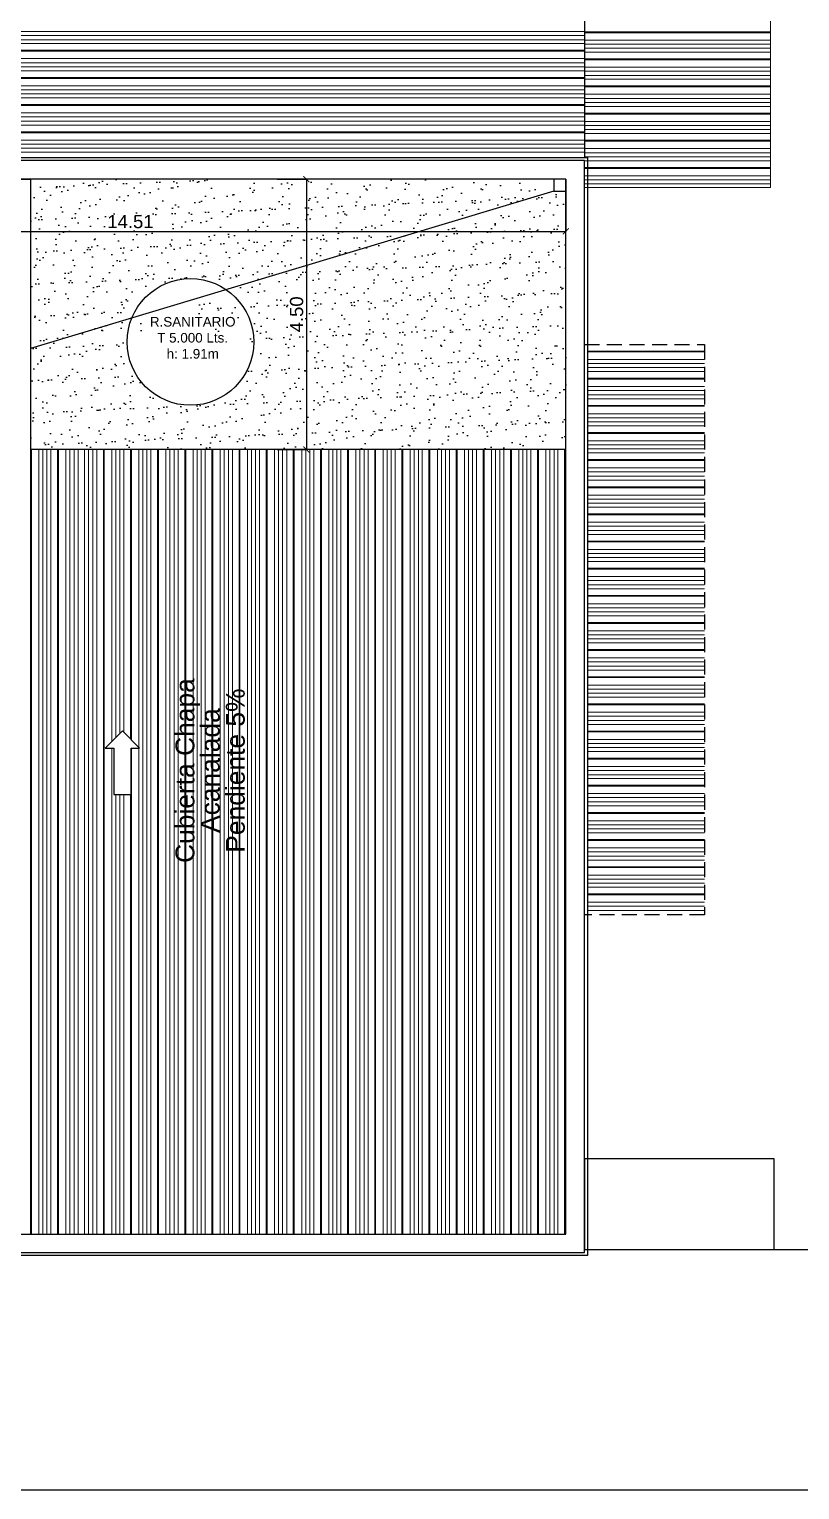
# Model space of a CAD drawing. Header units: inches. Extents: x -309 to 190, y -1585 to -1350.
# Drawn here: x -193.44 to -180.61, y -1583.41 to -1559.08 of the extents above; entities that cross this region are included whole.
import ezdxf

# ---------------------------------------------------------------- set-up
doc = ezdxf.new("R2010")
doc.units = ezdxf.units.IN
doc.header["$MEASUREMENT"] = 0
doc.header["$PDMODE"] = 3
doc.linetypes.add('HIDDEN', pattern=[0.375, 0.25, -0.125])
doc.layers.get('0').update_dxf_attribs({"color": 9, "linetype": 'CONTINUOUS'})
doc.layers.get('DEFPOINTS').update_dxf_attribs({"color": 9, "linetype": 'CONTINUOUS'})
for name, color, linetype in [('01', 9, 'CONTINUOUS'), ('CARP', 9, 'CONTINUOUS'), ('CARPI', 9, 'CONTINUOUS'), ('EQUIP', 9, 'CONTINUOUS'), ('PLUVIAL', 9, 'CONTINUOUS'), ('referencias', 9, 'CONTINUOUS'), ('REVOQUE', 9, 'CONTINUOUS'), ('TEXTO', 9, 'CONTINUOUS')]:
    doc.layers.add(name, color=color, linetype=linetype)
doc.layers.add('cota', color=9, linetype='CONTINUOUS', lineweight=9)
doc.layers.add('cotas', color=9, linetype='CONTINUOUS', lineweight=15)
doc.styles.add('COTAS', font='arial.ttf')
doc.styles.get("Standard").update_dxf_attribs({"font": 'arial.ttf'})
doc.dimstyles.new('ploteo 100', dxfattribs={"dimscale": 0, "dimtxt": 0.22, "dimasz": 0.1, "dimexe": 0, "dimexo": 0, "dimgap": 0.05, "dimtad": 1, "dimzin": 0, "dimdsep": 46, "dimtxsty": 'COTAS', "dimblk1": 'ARCHTICK', "dimblk2": 'ARCHTICK', "dimsah": 1, "dimcen": 0.7, "dimclrd": 256, "dimclre": 256, "dimclrt": 256, "dimaunit": 1, "dimadec": 3, "dimazin": 0, "dimtfac": 1, "dimtmove": 2, "dimatfit": 3, "dimldrblk": 'ARCHTICK', "dimfxl": 1, "dimtolj": 1, "dimtzin": 0, "dimarcsym": 0})

# ---------------------------------------------------------------- blocks, each defined once
blk = doc.blocks.new('_ARCHTICK')
at = {"color": 0, "linetype": 'ByBlock', "const_width": 0.15}
blk.add_lwpolyline([(-0.5, -0.5), (0.5, 0.5)], dxfattribs=at)
blk = doc.blocks.new('*D67')
at = {"layer": 'cotas', "lineweight": -2, "transparency": 16777216}
for p, q in [((-189.312, -1561.578), (-188.825, -1561.578)), ((-188.825, -1561.578), (-188.825, -1566.078)), ((-189.312, -1566.078), (-188.825, -1566.078))]:
    blk.add_line(p, q, dxfattribs=at)
at = {"layer": 'DEFPOINTS', "color": 0, "transparency": 16777216}
for p in [(-189.312, -1561.578), (-189.312, -1566.078), (-188.825, -1566.078)]:
    blk.add_point(p, dxfattribs=at)
at = {"layer": 'cotas', "lineweight": -2, "transparency": 16777216, "xscale": 0.1, "yscale": 0.1, "zscale": 0.1}
for p, rotation in [((-188.825, -1561.578), 90), ((-188.825, -1566.078), 270)]:
    blk.add_blockref('_ARCHTICK', p, dxfattribs=dict(at, rotation=rotation))
at = {"layer": 'cotas', "transparency": 16777216, "insert": (-188.987, -1563.828), "char_height": 0.22, "attachment_point": 5, "rotation": 90, "style": 'COTAS'}
blk.add_mtext('\\A1;4.50', dxfattribs=at)
blk = doc.blocks.new('*D68')
at = {"layer": 'cotas', "lineweight": -2, "transparency": 16777216}
for p, q in [((-199.009, -1561.578), (-199.009, -1562.446)), ((-184.502, -1561.578), (-184.502, -1562.446)), ((-199.009, -1562.446), (-184.502, -1562.446))]:
    blk.add_line(p, q, dxfattribs=at)
at = {"layer": 'DEFPOINTS', "color": 0, "transparency": 16777216}
for p in [(-199.009, -1561.578), (-184.502, -1561.578), (-184.502, -1562.446)]:
    blk.add_point(p, dxfattribs=at)
at = {"layer": 'cotas', "lineweight": -2, "transparency": 16777216, "xscale": 0.1, "yscale": 0.1, "zscale": 0.1, "rotation": 180}
blk.add_blockref('_ARCHTICK', (-199.009, -1562.446), dxfattribs=at)
at = {"layer": 'cotas', "lineweight": -2, "transparency": 16777216, "xscale": 0.1, "yscale": 0.1, "zscale": 0.1}
blk.add_blockref('_ARCHTICK', (-184.502, -1562.446), dxfattribs=at)
at = {"layer": 'cotas', "transparency": 16777216, "insert": (-191.755, -1562.284), "char_height": 0.22, "attachment_point": 5, "style": 'COTAS'}
blk.add_mtext('\\A1;14.51', dxfattribs=at)

msp = doc.modelspace()

# ---------------------------------------------------------------- hatches: boundary and pattern name
at = {"layer": 'CARP'}
h = msp.add_hatch(dxfattribs=at)
h.set_pattern_fill('AR-SAND', color=256, scale=0.2, angle=45, style=0)
h.set_pattern_definition([(82.5, (-197.64686, -1564.4167), (-0.281403, 0.2635854), [0, -0.304, 0, -0.34, 0, -0.325]), (52.5, (-197.64686, -1564.4167), (-0.148828, 0.649396), [0, -0.164, 0, -0.274, 0, -0.105]), (12.5, (-197.8208, -1564.59064), (0.439606, 0.4412065), [0, -0.1, 0, -0.36, 0, -0.47]), (2.5, (-197.8208, -1564.59064), (0.301008, 0.549253), [0, -0.05, 0, -0.236, 0, -0.27])])
h.paths.add_polyline_path([(-193.421, -1561.578), (-199.009, -1561.578), (-199.009, -1565.479), (-198.636, -1565.479), (-198.636, -1564.483), (-198.267, -1564.483), (-198.267, -1563.486), (-198.009, -1563.486), (-198.009, -1562.888), (-197.963, -1562.888), (-197.963, -1562.786), (-197.763, -1562.786), (-197.763, -1562.888), (-196.784, -1562.888), (-195.805, -1562.888), (-195.805, -1562.786), (-195.605, -1562.786), (-195.605, -1562.888), (-194.626, -1562.888), (-193.663, -1562.888), (-193.663, -1562.786), (-193.463, -1562.786), (-193.463, -1564.186), (-193.663, -1564.186), (-193.663, -1564.083), (-194.626, -1564.083), (-195.605, -1564.083), (-195.605, -1564.186), (-195.805, -1564.186), (-195.805, -1564.083), (-196.784, -1564.083), (-197.763, -1564.083), (-197.763, -1564.186), (-197.963, -1564.186), (-197.963, -1564.083), (-198.009, -1564.083), (-198.009, -1563.486), (-198.267, -1563.486), (-198.267, -1565.481), (-198.009, -1565.481), (-198.009, -1564.883), (-197.963, -1564.883), (-197.963, -1564.781), (-197.763, -1564.781), (-197.763, -1564.883), (-196.784, -1564.883), (-195.805, -1564.883), (-195.805, -1564.781), (-195.605, -1564.781), (-195.605, -1564.883), (-194.626, -1564.883), (-193.663, -1564.883), (-193.663, -1564.781), (-193.463, -1564.781), (-193.463, -1566.078), (-193.421, -1566.078)], flags=16)
edge = h.paths.add_edge_path()
edge.add_arc((-190.756, -1564.288), 1.055, 157.9198, 180, ccw=False)
edge.add_line((-191.734, -1563.892), (-194.626, -1564.761))
edge.add_line((-194.626, -1564.761), (-194.626, -1564.883))
edge.add_line((-194.626, -1564.883), (-193.663, -1564.883))
edge.add_line((-193.663, -1564.883), (-193.663, -1564.781))
edge.add_line((-193.663, -1564.781), (-193.463, -1564.781))
edge.add_line((-193.463, -1564.781), (-193.463, -1566.078))
edge.add_line((-193.463, -1566.078), (-184.502, -1566.078))
edge.add_line((-184.502, -1566.078), (-184.502, -1561.778))
edge.add_line((-184.502, -1561.778), (-184.702, -1561.778))
edge.add_line((-184.702, -1561.778), (-190.159, -1563.418))
edge.add_arc((-190.756, -1564.288), 1.055, 0, 55.5375, ccw=False)
edge.add_arc((-190.756, -1564.288), 1.055, -180, 0, ccw=False)
edge = h.paths.add_edge_path()
edge.add_line((-184.702, -1561.778), (-184.702, -1561.578))
edge.add_line((-184.702, -1561.578), (-199.009, -1561.578))
edge.add_line((-199.009, -1561.578), (-199.009, -1566.078))
edge.add_line((-199.009, -1566.078), (-198.009, -1565.778))
edge.add_line((-198.009, -1565.778), (-198.009, -1564.991))
edge.add_line((-198.009, -1564.991), (-198.108, -1564.991))
edge.add_line((-198.108, -1564.991), (-198.108, -1564.941))
edge.add_line((-198.108, -1564.941), (-198.009, -1564.941))
edge.add_line((-198.009, -1564.941), (-198.009, -1564.883))
edge.add_line((-198.009, -1564.883), (-197.963, -1564.883))
edge.add_line((-197.963, -1564.883), (-197.963, -1564.781))
edge.add_line((-197.963, -1564.781), (-197.763, -1564.781))
edge.add_line((-197.763, -1564.781), (-197.763, -1564.883))
edge.add_line((-197.763, -1564.883), (-196.784, -1564.883))
edge.add_line((-196.784, -1564.883), (-195.805, -1564.883))
edge.add_line((-195.805, -1564.883), (-195.805, -1564.781))
edge.add_line((-195.805, -1564.781), (-195.605, -1564.781))
edge.add_line((-195.605, -1564.781), (-195.605, -1564.883))
edge.add_line((-195.605, -1564.883), (-194.664, -1564.883))
edge.add_line((-194.664, -1564.883), (-194.626, -1564.761))
edge.add_line((-194.626, -1564.761), (-194.626, -1564.083))
edge.add_line((-194.626, -1564.083), (-195.605, -1564.083))
edge.add_line((-195.605, -1564.083), (-195.605, -1564.186))
edge.add_line((-195.605, -1564.186), (-195.805, -1564.186))
edge.add_line((-195.805, -1564.186), (-195.805, -1564.083))
edge.add_line((-195.805, -1564.083), (-196.784, -1564.083))
edge.add_line((-196.784, -1564.083), (-197.763, -1564.083))
edge.add_line((-197.763, -1564.083), (-197.763, -1564.186))
edge.add_line((-197.763, -1564.186), (-197.963, -1564.186))
edge.add_line((-197.963, -1564.186), (-197.963, -1564.083))
edge.add_line((-197.963, -1564.083), (-198.009, -1564.083))
edge.add_line((-198.009, -1564.083), (-198.009, -1562.996))
edge.add_line((-198.009, -1562.996), (-198.108, -1562.996))
edge.add_line((-198.108, -1562.996), (-198.108, -1562.946))
edge.add_line((-198.108, -1562.946), (-198.009, -1562.946))
edge.add_line((-198.009, -1562.946), (-198.009, -1562.888))
edge.add_line((-198.009, -1562.888), (-197.963, -1562.888))
edge.add_line((-197.963, -1562.888), (-197.963, -1562.786))
edge.add_line((-197.963, -1562.786), (-197.763, -1562.786))
edge.add_line((-197.763, -1562.786), (-197.763, -1562.888))
edge.add_line((-197.763, -1562.888), (-196.784, -1562.888))
edge.add_line((-196.784, -1562.888), (-195.805, -1562.888))
edge.add_line((-195.805, -1562.888), (-195.805, -1562.786))
edge.add_line((-195.805, -1562.786), (-195.605, -1562.786))
edge.add_line((-195.605, -1562.786), (-195.605, -1562.888))
edge.add_line((-195.605, -1562.888), (-194.626, -1562.888))
edge.add_line((-194.626, -1562.888), (-193.663, -1562.888))
edge.add_line((-193.663, -1562.888), (-193.663, -1562.786))
edge.add_line((-193.663, -1562.786), (-193.463, -1562.786))
edge.add_line((-193.463, -1562.786), (-193.463, -1564.186))
edge.add_line((-193.463, -1564.186), (-193.663, -1564.186))
edge.add_line((-193.663, -1564.186), (-193.663, -1564.083))
edge.add_line((-193.663, -1564.083), (-194.626, -1564.083))
edge.add_line((-194.626, -1564.083), (-194.626, -1564.761))
edge.add_line((-194.626, -1564.761), (-191.734, -1563.892))
edge.add_arc((-190.756, -1564.288), 1.055, 55.5375, 157.9198, ccw=False)
edge.add_line((-190.159, -1563.418), (-184.702, -1561.778))
h.paths.add_polyline_path([(-197.769, -1562.606), (-193.425, -1562.606), (-193.425, -1561.861), (-197.769, -1561.861)], flags=8)
h.paths.add_polyline_path([(-196.722, -1564.495), (-194.819, -1564.495), (-194.819, -1564.186), (-196.722, -1564.186)], flags=8)

# ---------------------------------------------------------------- linework, layer by layer
msp.add_lwpolyline([(-184.702, -1561.778), (-193.421, -1564.399)])
at = {"linetype": 'HIDDEN'}
msp.add_lwpolyline([(-184.192, -1564.329), (-182.192, -1564.329), (-182.192, -1573.829), (-184.192, -1573.829)], dxfattribs=at)
msp.add_lwpolyline([(-181.032, -1577.898), (-184.192, -1577.898), (-184.192, -1579.408), (-181.032, -1579.408)], close=True)
msp.add_circle((-190.756, -1564.288), 1.055)
at = {"layer": '01'}
msp.add_lwpolyline([(-262.532, -1535.288), (-206.102, -1535.288), (-206.102, -1536.288), (-204.544, -1536.288), (-204.242, -1535.288), (-184.192, -1541.352), (-184.192, -1561.218)], dxfattribs=at)
at = {"layer": 'CARP', "color": 2}
msp.add_lwpolyline([(-199.009, -1566.078), (-199.009, -1561.578), (-193.421, -1561.578), (-193.421, -1566.078)], dxfattribs=at)
at = {"layer": 'CARPI'}
msp.add_lwpolyline([(-272.732, -1575.408, 0.414214), (-264.732, -1583.408), (-172.732, -1583.408, 0.414214), (-164.732, -1575.408), (-164.732, -1550.482, 0.330583), (-171.837, -1540.91), (-202.518, -1531.631, 0.073558), (-204.834, -1531.288), (-264.732, -1531.288, 0.414214), (-272.732, -1539.288)], format="xyb", close=True, dxfattribs=at)
at = {"layer": 'EQUIP'}
msp.add_lwpolyline([(-191.602, -1571.054), (-191.888, -1570.768), (-192.174, -1571.054), (-192.031, -1571.054), (-192.031, -1571.826), (-191.745, -1571.826), (-191.745, -1571.054)], close=True, dxfattribs=at)
at = {"layer": 'PLUVIAL'}
msp.add_lwpolyline([(-184.702, -1561.778), (-184.502, -1561.778), (-184.502, -1561.578), (-184.702, -1561.578)], close=True, dxfattribs=at)
at = {"layer": 'referencias', "linetype": 'Continuous', "lineweight": 5}
for points in [[(-181.092, -1545.132), (-181.092, -1561.717), (-184.192, -1561.717)], [(-206.602, -1559.117), (-184.192, -1559.117)], [(-206.602, -1559.184), (-184.192, -1559.184)], [(-206.602, -1559.253), (-184.192, -1559.253)], [(-184.192, -1559.12), (-181.092, -1559.12)], [(-184.192, -1559.136), (-181.092, -1559.136)], [(-184.192, -1559.259), (-181.092, -1559.259)], [(-206.602, -1559.319), (-184.192, -1559.319)], [(-206.602, -1559.43), (-184.192, -1559.43)], [(-206.602, -1559.445), (-184.192, -1559.445)], [(-184.192, -1559.326), (-181.092, -1559.326)], [(-184.192, -1559.395), (-181.092, -1559.395)], [(-184.192, -1559.461), (-181.092, -1559.461)], [(-206.602, -1559.569), (-184.192, -1559.569)], [(-206.602, -1559.636), (-184.192, -1559.636)], [(-206.602, -1559.705), (-184.192, -1559.705)], [(-206.602, -1559.771), (-184.192, -1559.771)], [(-184.192, -1559.572), (-181.092, -1559.572)], [(-184.192, -1559.588), (-181.092, -1559.588)], [(-184.192, -1559.711), (-181.092, -1559.711)], [(-184.192, -1559.778), (-181.092, -1559.778)], [(-206.602, -1559.882), (-184.192, -1559.882)], [(-206.602, -1559.897), (-184.192, -1559.897)], [(-206.602, -1560.021), (-184.192, -1560.021)], [(-184.192, -1559.847), (-181.092, -1559.847)], [(-184.192, -1559.913), (-181.092, -1559.913)], [(-184.192, -1560.024), (-181.092, -1560.024)], [(-206.602, -1560.088), (-184.192, -1560.088)], [(-206.602, -1560.157), (-184.192, -1560.157)], [(-206.602, -1560.223), (-184.192, -1560.223)], [(-184.192, -1560.04), (-181.092, -1560.04)], [(-184.192, -1560.163), (-181.092, -1560.163)], [(-184.192, -1560.23), (-181.092, -1560.23)], [(-206.602, -1560.334), (-184.192, -1560.334)], [(-206.602, -1560.35), (-184.192, -1560.35)], [(-206.602, -1560.473), (-184.192, -1560.473)], [(-184.192, -1560.299), (-181.092, -1560.299)], [(-184.192, -1560.365), (-181.092, -1560.365)], [(-184.192, -1560.476), (-181.092, -1560.476)], [(-184.192, -1560.492), (-181.092, -1560.492)], [(-206.602, -1560.54), (-184.192, -1560.54)], [(-206.602, -1560.609), (-184.192, -1560.609)], [(-206.602, -1560.675), (-184.192, -1560.675)], [(-184.192, -1560.616), (-181.092, -1560.616)], [(-184.192, -1560.682), (-181.092, -1560.682)], [(-184.192, -1560.751), (-181.092, -1560.751)], [(-206.602, -1560.786), (-184.192, -1560.786)], [(-206.602, -1560.802), (-184.192, -1560.802)], [(-206.602, -1560.925), (-184.192, -1560.925)], [(-206.602, -1560.992), (-184.192, -1560.992)], [(-184.192, -1560.817), (-181.092, -1560.817)], [(-184.192, -1560.928), (-181.092, -1560.928)], [(-184.192, -1560.944), (-181.092, -1560.944)], [(-206.602, -1561.061), (-184.192, -1561.061)], [(-206.602, -1561.127), (-184.192, -1561.127)], [(-184.192, -1561.068), (-181.092, -1561.068)], [(-184.192, -1561.135), (-181.092, -1561.135)], [(-184.192, -1561.203), (-181.092, -1561.203)], [(-184.192, -1561.27), (-181.092, -1561.27)], [(-184.192, -1561.38), (-181.092, -1561.38)], [(-184.192, -1561.396), (-181.092, -1561.396)], [(-184.192, -1561.52), (-181.092, -1561.52)], [(-184.192, -1561.587), (-181.092, -1561.587)], [(-184.192, -1561.655), (-181.092, -1561.655)], [(-184.142, -1564.44), (-182.192, -1564.44)], [(-184.142, -1564.455), (-182.192, -1564.455)], [(-184.142, -1564.579), (-182.192, -1564.579)], [(-184.142, -1564.646), (-182.192, -1564.646)], [(-184.142, -1564.715), (-182.192, -1564.715)], [(-184.142, -1564.781), (-182.192, -1564.781)], [(-184.142, -1564.892), (-182.192, -1564.892)], [(-184.142, -1564.907), (-182.192, -1564.907)], [(-184.142, -1565.031), (-182.192, -1565.031)], [(-184.142, -1565.098), (-182.192, -1565.098)], [(-184.142, -1565.098), (-182.192, -1565.098)], [(-184.142, -1565.167), (-182.192, -1565.167)], [(-184.142, -1565.167), (-182.192, -1565.167)], [(-184.142, -1565.233), (-182.192, -1565.233)], [(-184.142, -1565.233), (-182.192, -1565.233)], [(-184.142, -1565.344), (-182.192, -1565.344)], [(-184.142, -1565.359), (-182.192, -1565.359)], [(-184.142, -1565.483), (-182.192, -1565.483)], [(-184.142, -1565.55), (-182.192, -1565.55)], [(-184.142, -1565.55), (-182.192, -1565.55)], [(-184.142, -1565.619), (-182.192, -1565.619)], [(-184.142, -1565.619), (-182.192, -1565.619)], [(-184.142, -1565.685), (-182.192, -1565.685)], [(-184.142, -1565.685), (-182.192, -1565.685)], [(-184.142, -1565.796), (-182.192, -1565.796)], [(-184.142, -1565.812), (-182.192, -1565.812)], [(-193.421, -1566.078), (-193.421, -1579.148)], [(-193.406, -1566.078), (-193.406, -1579.148)], [(-193.282, -1566.078), (-193.282, -1579.148)], [(-193.215, -1566.078), (-193.215, -1579.148)], [(-193.146, -1566.078), (-193.146, -1579.148)], [(-193.08, -1566.078), (-193.08, -1579.148)], [(-192.969, -1566.078), (-192.969, -1579.148)], [(-192.954, -1566.078), (-192.954, -1579.148)], [(-192.83, -1566.078), (-192.83, -1579.148)], [(-192.763, -1566.078), (-192.763, -1579.148)], [(-192.694, -1566.078), (-192.694, -1579.148)], [(-192.628, -1566.078), (-192.628, -1579.148)], [(-192.52, -1566.078), (-192.52, -1579.148)], [(-192.453, -1566.078), (-192.453, -1579.148)], [(-192.384, -1566.078), (-192.384, -1579.148)], [(-192.318, -1566.078), (-192.318, -1579.148)], [(-192.318, -1566.078), (-192.318, -1579.148)], [(-192.207, -1566.078), (-192.207, -1579.148)], [(-192.207, -1566.078), (-192.207, -1579.148)], [(-192.192, -1566.078), (-192.192, -1579.148)], [(-192.192, -1566.078), (-192.192, -1579.148)], [(-192.068, -1566.078), (-192.068, -1570.948)], [(-192.068, -1566.078), (-192.068, -1570.948)], [(-192.001, -1566.078), (-192.001, -1570.881)], [(-192.001, -1566.078), (-192.001, -1570.881)], [(-191.932, -1566.078), (-191.932, -1570.812)], [(-191.932, -1566.078), (-191.932, -1570.812)], [(-191.866, -1566.078), (-191.866, -1570.789)], [(-191.866, -1566.078), (-191.866, -1570.789)], [(-191.866, -1566.078), (-191.866, -1570.789)], [(-191.866, -1566.078), (-191.866, -1570.789)], [(-191.755, -1566.078), (-191.755, -1570.9)], [(-191.755, -1566.078), (-191.755, -1570.9)], [(-191.74, -1566.078), (-191.74, -1570.916)], [(-191.74, -1566.078), (-191.74, -1570.916)], [(-191.616, -1566.078), (-191.616, -1571.039)], [(-191.549, -1566.078), (-191.549, -1579.148)], [(-191.549, -1566.078), (-191.549, -1579.148)], [(-191.549, -1566.078), (-191.549, -1579.148)], [(-191.549, -1566.078), (-191.549, -1579.148)], [(-191.48, -1566.078), (-191.48, -1579.148)], [(-191.48, -1566.078), (-191.48, -1579.148)], [(-191.48, -1566.078), (-191.48, -1579.148)], [(-191.48, -1566.078), (-191.48, -1579.148)], [(-191.414, -1566.078), (-191.414, -1579.148)], [(-191.414, -1566.078), (-191.414, -1579.148)], [(-191.414, -1566.078), (-191.414, -1579.148)], [(-191.414, -1566.078), (-191.414, -1579.148)], [(-191.303, -1566.078), (-191.303, -1579.148)], [(-191.303, -1566.078), (-191.303, -1579.148)], [(-191.288, -1566.078), (-191.288, -1579.148)], [(-191.288, -1566.078), (-191.288, -1579.148)], [(-191.164, -1566.078), (-191.164, -1579.148)], [(-191.164, -1566.078), (-191.164, -1579.148)], [(-191.097, -1566.078), (-191.097, -1579.148)], [(-191.097, -1566.078), (-191.097, -1579.148)], [(-191.097, -1566.078), (-191.097, -1579.148)], [(-191.097, -1566.078), (-191.097, -1579.148)], [(-191.028, -1566.078), (-191.028, -1579.148)], [(-191.028, -1566.078), (-191.028, -1579.148)], [(-191.028, -1566.078), (-191.028, -1579.148)], [(-191.028, -1566.078), (-191.028, -1579.148)], [(-190.962, -1566.078), (-190.962, -1579.148)], [(-190.962, -1566.078), (-190.962, -1579.148)], [(-190.851, -1566.078), (-190.851, -1579.148)], [(-190.835, -1566.078), (-190.835, -1579.148)], [(-190.712, -1566.078), (-190.712, -1579.148)], [(-190.645, -1566.078), (-190.645, -1579.148)], [(-190.576, -1566.078), (-190.576, -1579.148)], [(-190.51, -1566.078), (-190.51, -1579.148)], [(-190.399, -1566.078), (-190.399, -1579.148)], [(-190.383, -1566.078), (-190.383, -1579.148)], [(-190.26, -1566.078), (-190.26, -1579.148)], [(-190.193, -1566.078), (-190.193, -1579.148)], [(-190.193, -1566.078), (-190.193, -1579.148)], [(-190.124, -1566.078), (-190.124, -1579.148)], [(-190.124, -1566.078), (-190.124, -1579.148)], [(-190.058, -1566.078), (-190.058, -1579.148)], [(-190.058, -1566.078), (-190.058, -1579.148)], [(-189.947, -1566.078), (-189.947, -1579.148)], [(-189.931, -1566.078), (-189.931, -1579.148)], [(-189.808, -1566.078), (-189.808, -1579.148)], [(-189.741, -1566.078), (-189.741, -1579.148)], [(-189.741, -1566.078), (-189.741, -1579.148)], [(-189.672, -1566.078), (-189.672, -1579.148)], [(-189.672, -1566.078), (-189.672, -1579.148)], [(-189.606, -1566.078), (-189.606, -1579.148)], [(-189.606, -1566.078), (-189.606, -1579.148)], [(-189.495, -1566.078), (-189.495, -1579.148)], [(-189.479, -1566.078), (-189.479, -1579.148)], [(-189.355, -1566.078), (-189.355, -1579.148)], [(-189.288, -1566.078), (-189.288, -1579.148)], [(-189.22, -1566.078), (-189.22, -1579.148)], [(-189.153, -1566.078), (-189.153, -1579.148)], [(-189.043, -1566.078), (-189.043, -1579.148)], [(-189.027, -1566.078), (-189.027, -1579.148)], [(-188.903, -1566.078), (-188.903, -1579.148)], [(-188.836, -1566.078), (-188.836, -1579.148)], [(-188.836, -1566.078), (-188.836, -1579.148)], [(-188.768, -1566.078), (-188.768, -1579.148)], [(-188.768, -1566.078), (-188.768, -1579.148)], [(-188.701, -1566.078), (-188.701, -1579.148)], [(-188.701, -1566.078), (-188.701, -1579.148)], [(-188.591, -1566.078), (-188.591, -1579.148)], [(-188.591, -1566.078), (-188.591, -1579.148)], [(-188.575, -1566.078), (-188.575, -1579.148)], [(-188.575, -1566.078), (-188.575, -1579.148)], [(-188.451, -1566.078), (-188.451, -1579.148)], [(-188.384, -1566.078), (-188.384, -1579.148)], [(-188.316, -1566.078), (-188.316, -1579.148)], [(-188.249, -1566.078), (-188.249, -1579.148)], [(-188.138, -1566.078), (-188.138, -1579.148)], [(-188.123, -1566.078), (-188.123, -1579.148)], [(-187.999, -1566.078), (-187.999, -1579.148)], [(-187.932, -1566.078), (-187.932, -1579.148)], [(-187.864, -1566.078), (-187.864, -1579.148)], [(-187.797, -1566.078), (-187.797, -1579.148)], [(-187.686, -1566.078), (-187.686, -1579.148)], [(-187.671, -1566.078), (-187.671, -1579.148)], [(-187.547, -1566.078), (-187.547, -1579.148)], [(-187.48, -1566.078), (-187.48, -1579.148)], [(-187.411, -1566.078), (-187.411, -1579.148)], [(-187.345, -1566.078), (-187.345, -1579.148)], [(-187.234, -1566.078), (-187.234, -1579.148)], [(-187.219, -1566.078), (-187.219, -1579.148)], [(-187.095, -1566.078), (-187.095, -1579.148)], [(-187.028, -1566.078), (-187.028, -1579.148)], [(-186.959, -1566.078), (-186.959, -1579.148)], [(-186.893, -1566.078), (-186.893, -1579.148)], [(-186.782, -1566.078), (-186.782, -1579.148)], [(-186.782, -1566.078), (-186.782, -1579.148)], [(-186.767, -1566.078), (-186.767, -1579.148)], [(-186.767, -1566.078), (-186.767, -1579.148)], [(-186.643, -1566.078), (-186.643, -1579.148)], [(-186.576, -1566.078), (-186.576, -1579.148)], [(-186.507, -1566.078), (-186.507, -1579.148)], [(-186.441, -1566.078), (-186.441, -1579.148)], [(-186.33, -1566.078), (-186.33, -1579.148)], [(-186.315, -1566.078), (-186.315, -1579.148)], [(-186.191, -1566.078), (-186.191, -1579.148)], [(-186.124, -1566.078), (-186.124, -1579.148)], [(-186.055, -1566.078), (-186.055, -1579.148)], [(-185.989, -1566.078), (-185.989, -1579.148)], [(-185.878, -1566.078), (-185.878, -1579.148)], [(-185.862, -1566.078), (-185.862, -1579.148)], [(-185.739, -1566.078), (-185.739, -1579.148)], [(-185.672, -1566.078), (-185.672, -1579.148)], [(-185.603, -1566.078), (-185.603, -1579.148)], [(-185.537, -1566.078), (-185.537, -1579.148)], [(-185.426, -1566.078), (-185.426, -1579.148)], [(-185.41, -1566.078), (-185.41, -1579.148)], [(-185.287, -1566.078), (-185.287, -1579.148)], [(-185.22, -1566.078), (-185.22, -1579.148)], [(-185.151, -1566.078), (-185.151, -1579.148)], [(-185.085, -1566.078), (-185.085, -1579.148)], [(-184.974, -1566.078), (-184.974, -1579.148)], [(-184.958, -1566.078), (-184.958, -1579.148)], [(-184.835, -1566.078), (-184.835, -1579.148)], [(-184.768, -1566.078), (-184.768, -1579.148)], [(-184.699, -1566.078), (-184.699, -1579.148)], [(-184.633, -1566.078), (-184.633, -1579.148)], [(-184.522, -1566.078), (-184.522, -1579.148)], [(-184.506, -1566.078), (-184.506, -1579.148)], [(-184.142, -1565.935), (-182.192, -1565.935)], [(-184.142, -1566.002), (-182.192, -1566.002)], [(-184.142, -1566.071), (-182.192, -1566.071)], [(-184.142, -1566.137), (-182.192, -1566.137)], [(-184.142, -1566.248), (-182.192, -1566.248)], [(-184.142, -1566.264), (-182.192, -1566.264)], [(-184.142, -1566.387), (-182.192, -1566.387)], [(-184.142, -1566.454), (-182.192, -1566.454)], [(-184.142, -1566.454), (-182.192, -1566.454)], [(-184.142, -1566.523), (-182.192, -1566.523)], [(-184.142, -1566.523), (-182.192, -1566.523)], [(-184.142, -1566.589), (-182.192, -1566.589)], [(-184.142, -1566.589), (-182.192, -1566.589)], [(-184.142, -1566.7), (-182.192, -1566.7)], [(-184.142, -1566.7), (-182.192, -1566.7)], [(-184.142, -1566.716), (-182.192, -1566.716)], [(-184.142, -1566.716), (-182.192, -1566.716)], [(-184.142, -1566.839), (-182.192, -1566.839)], [(-184.142, -1566.906), (-182.192, -1566.906)], [(-184.142, -1566.975), (-182.192, -1566.975)], [(-184.142, -1567.041), (-182.192, -1567.041)], [(-184.142, -1567.152), (-182.192, -1567.152)], [(-184.142, -1567.168), (-182.192, -1567.168)], [(-184.142, -1567.292), (-182.192, -1567.292)], [(-184.142, -1567.358), (-182.192, -1567.358)], [(-184.142, -1567.427), (-182.192, -1567.427)], [(-184.142, -1567.493), (-182.192, -1567.493)], [(-184.142, -1567.604), (-182.192, -1567.604)], [(-184.142, -1567.62), (-182.192, -1567.62)], [(-184.142, -1567.744), (-182.192, -1567.744)], [(-184.142, -1567.811), (-182.192, -1567.811)], [(-184.142, -1567.879), (-182.192, -1567.879)], [(-184.142, -1567.946), (-182.192, -1567.946)], [(-184.142, -1568.056), (-182.192, -1568.056)], [(-184.142, -1568.072), (-182.192, -1568.072)], [(-184.142, -1568.196), (-182.192, -1568.196)], [(-184.142, -1568.263), (-182.192, -1568.263)], [(-184.142, -1568.331), (-182.192, -1568.331)], [(-184.142, -1568.398), (-182.192, -1568.398)], [(-184.142, -1568.509), (-182.192, -1568.509)], [(-184.142, -1568.524), (-182.192, -1568.524)], [(-184.142, -1568.648), (-182.192, -1568.648)], [(-184.142, -1568.715), (-182.192, -1568.715)], [(-184.142, -1568.783), (-182.192, -1568.783)], [(-184.142, -1568.85), (-182.192, -1568.85)], [(-184.142, -1568.961), (-182.192, -1568.961)], [(-184.142, -1568.976), (-182.192, -1568.976)], [(-184.142, -1569.1), (-182.192, -1569.1)], [(-184.142, -1569.167), (-182.192, -1569.167)], [(-184.142, -1569.235), (-182.192, -1569.235)], [(-184.142, -1569.302), (-182.192, -1569.302)], [(-184.142, -1569.413), (-182.192, -1569.413)], [(-184.142, -1569.428), (-182.192, -1569.428)], [(-184.142, -1569.552), (-182.192, -1569.552)], [(-184.142, -1569.619), (-182.192, -1569.619)], [(-184.142, -1569.619), (-182.192, -1569.619)], [(-184.142, -1569.688), (-182.192, -1569.688)], [(-184.142, -1569.688), (-182.192, -1569.688)], [(-184.142, -1569.754), (-182.192, -1569.754)], [(-184.142, -1569.754), (-182.192, -1569.754)], [(-184.142, -1569.865), (-182.192, -1569.865)], [(-184.142, -1569.88), (-182.192, -1569.88)], [(-184.142, -1570.004), (-182.192, -1570.004)], [(-184.142, -1570.071), (-182.192, -1570.071)], [(-184.142, -1570.071), (-182.192, -1570.071)], [(-184.142, -1570.14), (-182.192, -1570.14)], [(-184.142, -1570.14), (-182.192, -1570.14)], [(-184.142, -1570.206), (-182.192, -1570.206)], [(-184.142, -1570.206), (-182.192, -1570.206)], [(-184.142, -1570.317), (-182.192, -1570.317)], [(-184.142, -1570.332), (-182.192, -1570.332)], [(-184.142, -1570.456), (-182.192, -1570.456)], [(-184.142, -1570.523), (-182.192, -1570.523)], [(-184.142, -1570.592), (-182.192, -1570.592)], [(-184.142, -1570.658), (-182.192, -1570.658)], [(-184.142, -1570.769), (-182.192, -1570.769)], [(-184.142, -1570.785), (-182.192, -1570.785)], [(-184.142, -1570.908), (-182.192, -1570.908)], [(-192.068, -1571.054), (-192.068, -1579.148)], [(-192.068, -1571.054), (-192.068, -1579.148)], [(-191.74, -1571.054), (-191.74, -1579.148)], [(-191.74, -1571.054), (-191.74, -1579.148)], [(-191.616, -1571.054), (-191.616, -1579.148)], [(-184.142, -1570.975), (-182.192, -1570.975)], [(-184.142, -1570.975), (-182.192, -1570.975)], [(-184.142, -1571.044), (-182.192, -1571.044)], [(-184.142, -1571.044), (-182.192, -1571.044)], [(-184.142, -1571.11), (-182.192, -1571.11)], [(-184.142, -1571.11), (-182.192, -1571.11)], [(-184.142, -1571.221), (-182.192, -1571.221)], [(-184.142, -1571.221), (-182.192, -1571.221)], [(-184.142, -1571.237), (-182.192, -1571.237)], [(-184.142, -1571.237), (-182.192, -1571.237)], [(-184.142, -1571.36), (-182.192, -1571.36)], [(-184.142, -1571.427), (-182.192, -1571.427)], [(-184.142, -1571.496), (-182.192, -1571.496)], [(-184.142, -1571.562), (-182.192, -1571.562)], [(-184.142, -1571.673), (-182.192, -1571.673)], [(-184.142, -1571.689), (-182.192, -1571.689)], [(-192.001, -1571.826), (-192.001, -1579.148)], [(-192.001, -1571.826), (-192.001, -1579.148)], [(-191.932, -1571.826), (-191.932, -1579.148)], [(-191.932, -1571.826), (-191.932, -1579.148)], [(-191.866, -1571.826), (-191.866, -1579.148)], [(-191.866, -1571.826), (-191.866, -1579.148)], [(-191.866, -1571.826), (-191.866, -1579.148)], [(-191.866, -1571.826), (-191.866, -1579.148)], [(-191.755, -1571.826), (-191.755, -1579.148)], [(-191.755, -1571.826), (-191.755, -1579.148)], [(-184.142, -1571.812), (-182.192, -1571.812)], [(-184.142, -1571.879), (-182.192, -1571.879)], [(-184.142, -1571.948), (-182.192, -1571.948)], [(-184.142, -1572.014), (-182.192, -1572.014)], [(-184.142, -1572.125), (-182.192, -1572.125)], [(-184.142, -1572.141), (-182.192, -1572.141)], [(-184.142, -1572.265), (-182.192, -1572.265)], [(-184.142, -1572.332), (-182.192, -1572.332)], [(-184.142, -1572.4), (-182.192, -1572.4)], [(-184.142, -1572.467), (-182.192, -1572.467)], [(-184.142, -1572.577), (-182.192, -1572.577)], [(-184.142, -1572.593), (-182.192, -1572.593)], [(-184.142, -1572.717), (-182.192, -1572.717)], [(-184.142, -1572.784), (-182.192, -1572.784)], [(-184.142, -1572.852), (-182.192, -1572.852)], [(-184.142, -1572.919), (-182.192, -1572.919)], [(-184.142, -1573.029), (-182.192, -1573.029)], [(-184.142, -1573.045), (-182.192, -1573.045)], [(-184.142, -1573.169), (-182.192, -1573.169)], [(-184.142, -1573.236), (-182.192, -1573.236)], [(-184.142, -1573.304), (-182.192, -1573.304)], [(-184.142, -1573.371), (-182.192, -1573.371)], [(-184.142, -1573.482), (-182.192, -1573.482)], [(-184.142, -1573.497), (-182.192, -1573.497)], [(-184.142, -1573.621), (-182.192, -1573.621)], [(-184.142, -1573.688), (-182.192, -1573.688)], [(-184.142, -1573.756), (-182.192, -1573.756)]]:
    msp.add_lwpolyline(points, dxfattribs=at)
at = {"layer": 'REVOQUE'}
for p, q in [((-184.502, -1561.578), (-199.009, -1561.578)), ((-184.502, -1561.578), (-199.009, -1561.578)), ((-184.502, -1566.078), (-184.502, -1561.578)), ((-184.502, -1566.078), (-184.502, -1561.578)), ((-184.192, -1579.408), (-171.836, -1579.408))]:
    msp.add_line(p, q, dxfattribs=at)
for points in [[(-199.369, -1562.268), (-199.369, -1561.218), (-184.142, -1561.218), (-184.142, -1579.508), (-199.369, -1579.508), (-199.369, -1563.061)], [(-184.192, -1579.15), (-184.192, -1561.268), (-199.319, -1561.268), (-199.319, -1579.458), (-184.192, -1579.458), (-184.192, -1579.15)], [(-199.009, -1566.078), (-199.009, -1579.148), (-184.502, -1579.148), (-184.502, -1566.078), (-193.421, -1566.078)]]:
    msp.add_lwpolyline(points, dxfattribs=at)

# ---------------------------------------------------------------- texts
at = {"layer": 'cota', "insert": (-191.367, -1564.567), "char_height": 0.16, "width": 1.27012, "attachment_point": 7}
msp.add_mtext('\\pi-0.065241;R.SANITARIO\\P\\pi0.057215;T 5.000 Lts.\\P\\pi0.21476;h: 1.91m', dxfattribs=at)
at = {"layer": 'TEXTO', "insert": (-190.426, -1571.428), "char_height": 0.3145, "width": 5.43665, "attachment_point": 5, "rotation": 90, "line_spacing_factor": 0.8}
msp.add_mtext('Cubierta Chapa\\PAcanalada\\PPendiente 5%', dxfattribs=at)

# ---------------------------------------------------------------- dimensions: what is measured, and where the dimension line sits
at = {"layer": 'cotas'}
dim = msp.add_linear_dim(base=(-184.502, -1562.446), p1=(-199.009, -1561.578), p2=(-184.502, -1561.578), dimstyle='ploteo 100', override={"dimscale": 1, "dimfxl": 20}, dxfattribs=at)
dim.commit()
dim.dimension.update_dxf_attribs({"geometry": '*D68', "text_midpoint": (-191.755, -1562.284)})
dim = msp.add_linear_dim(base=(-188.825, -1566.078), p1=(-189.312, -1561.578), p2=(-189.312, -1566.078), angle=90, dimstyle='ploteo 100', override={"dimscale": 1, "dimfxl": 20}, dxfattribs=at)
dim.commit()
dim.dimension.update_dxf_attribs({"geometry": '*D67', "text_midpoint": (-188.987, -1563.828)})

doc.saveas('drawing.dxf')
